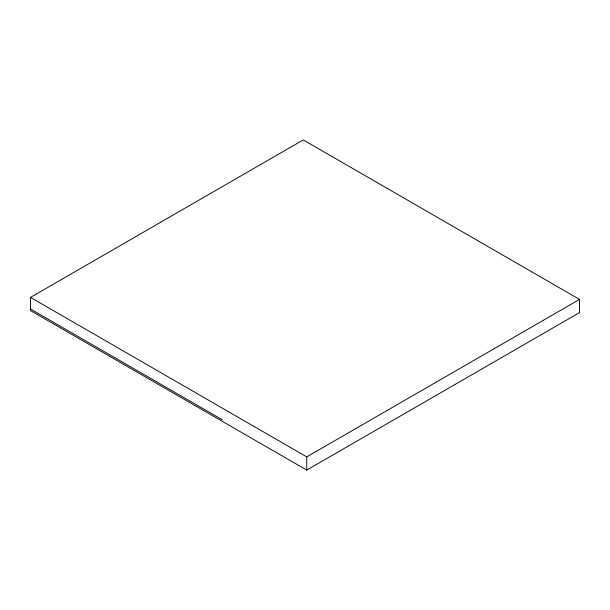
<?xml version="1.0" encoding="UTF-8"?>
<svg xmlns="http://www.w3.org/2000/svg" width="610" height="610" viewBox="0 0 610 610"><rect width="100%" height="100%" fill="white"/><g stroke="black" fill="none" stroke-linecap="round" stroke-linejoin="round"><path stroke-width="0.91" d="M30.5 297.398L303.254 139.919L579.5 299.411L579.5 312.602L306.746 470.081L30.5 310.589L30.5 297.398L306.746 456.882L579.5 299.411M30.5 309.018L222.299 419.749M306.746 456.882L306.746 470.081"/></g></svg>
